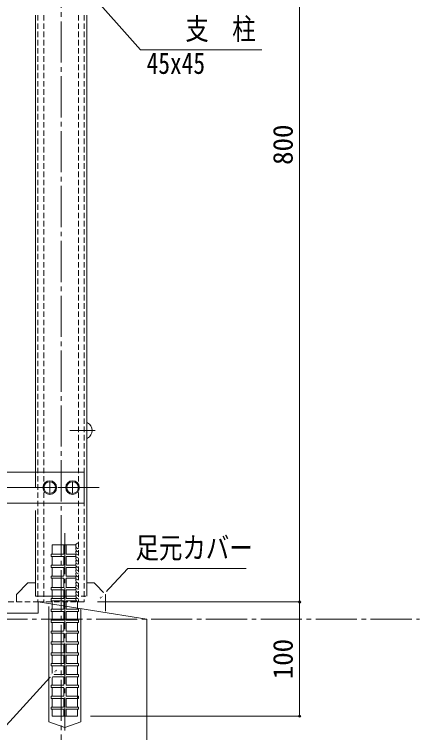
# Model space of a CAD drawing. Units: millimetres at full size. Extents: x -1601 to 1601, y -1131 to 1131.
# Drawn here: x -88 to 266, y -593 to 35 of the extents above; entities that cross this region are included whole.
import ezdxf
from ezdxf.enums import TextEntityAlignment as Align

# ---------------------------------------------------------------- set-up
doc = ezdxf.new("R2010")
doc.units = ezdxf.units.MM
doc.header["$LTSCALE"] = 4
doc.header["$PDMODE"] = 32
doc.header["$PDSIZE"] = 2
doc.linetypes.add('CHAIN2', pattern=[12, 9, -1, 1, -1])
doc.linetypes.add('DASHED1', pattern=[1.8, 1.2, -0.6])
for name, color, linetype, lineweight in [('0-0_0', 7, 'Continuous', 18), ('0-2_1手摺寸法', 3, 'Continuous', 18), ('0-4_2躯体隠れ', 6, 'DASHED1', 18), ('0-5_2躯体線', 4, 'Continuous', 9), ('0-7_3中心線', 2, 'CHAIN2', 18), ('0-B_6ﾊｯﾁﾝｸﾞ', 4, 'Continuous', 9), ('0-F_KIJUN-A', 2, 'CHAIN2', 18), ('1-3_アンカー', 4, 'DASHED1', 9)]:
    doc.layers.add(name, color=color, linetype=linetype, lineweight=lineweight)
doc.styles.add('ＭＳ ゴシック', font='')
doc.styles.get('ＭＳ ゴシック').set_extended_font_data('MS Gothic')

msp = doc.modelspace()

# ---------------------------------------------------------------- linework, layer by layer
at = {"layer": '0-0_0'}
for p, q in [((-69.735, 34.518), (-69.735, -378.773)), ((-24.735, 34.518), (-24.735, -473.727)), ((-69.735, -398.773), (-69.735, -473.727)), ((-86.362, -472.238), (-76.362, -462.238)), ((-69.735, -462.238), (-76.362, -462.238)), ((-24.735, -462.238), (-18.362, -462.238)), ((-8.362, -472.238), (-18.362, -462.238)), ((-86.362, -472.238), (-86.362, -478.773)), ((-8.362, -472.238), (-8.362, -487.043))]:
    msp.add_line(p, q, dxfattribs=at)
at = {"layer": '0-0_0', "linetype": 'CHAIN2'}
msp.add_line((-69.735, -473.727), (-24.735, -473.727), dxfattribs=at)
at = {"layer": '0-0_0'}
for points in [[(-24.735, 57.266), (22.262, 4.308), (128.296, 4.308)], [(-13.108, -475.448), (11.06, -449.597), (114.489, -449.597)], [(-51.338, -538.594), (-133.529, -628.572), (-304.084, -628.572)]]:
    msp.add_lwpolyline(points, dxfattribs=at)
at = {"layer": '0-2_1手摺寸法'}
for p, q in [((161.228, -478.773), (161.228, 321.227)), ((161.228, 316.627), (161.228, -474.173)), ((-102.235, -365.273), (-27.235, -365.273)), ((-27.235, -365.273), (-27.235, -392.273)), ((-102.235, -392.273), (-27.235, -392.273)), ((-15.485, -478.773), (161.228, -478.773)), ((-15.485, -478.773), (161.228, -478.773)), ((161.228, -578.773), (161.228, -478.773)), ((161.228, -483.373), (161.228, -574.173)), ((-21.485, -578.773), (161.228, -578.773))]:
    msp.add_line(p, q, dxfattribs=at)
for centre, start in [((-31.985, -429.671), 90), ((-31.985, -432.41), 147.231), ((-31.985, -435.15), 147.231), ((-31.985, -437.89), 147.231), ((-31.985, -440.629), 147.231), ((-31.985, -443.368), 147.231), ((-31.985, -446.108), 147.231), ((-31.985, -448.848), 147.231), ((-31.985, -451.587), 147.231), ((-31.985, -454.326), 147.231), ((-31.985, -457.066), 147.231), ((-31.985, -459.805), 147.231), ((-31.985, -462.545), 147.231), ((-31.985, -465.284), 147.231), ((-31.985, -468.024), 147.231), ((-31.985, -470.763), 147.231), ((-31.985, -473.503), 147.231), ((-31.985, -476.242), 147.231)]:
    msp.add_arc(centre, 2.531, start, 270, dxfattribs=at)
for p in [(161.228, -478.773), (161.228, -578.773)]:
    msp.add_point(p, dxfattribs=at)
at = {"layer": '0-4_2躯体隠れ'}
msp.add_line((-122.235, -478.773), (-67.235, -478.773), dxfattribs=at)
at = {"layer": '0-5_2躯体線'}
for p, q in [((-24.735, -335.523), (-24.735, -322.023)), ((-24.235, -322.023), (-24.735, -322.023)), ((-39.675, -328.773), (-17.419, -328.773)), ((-24.235, -335.523), (-24.735, -335.523)), ((-54.985, -428.773), (-34.351, -428.773)), ((-54.985, -428.773), (-54.985, -437.141)), ((-44.985, -436.941), (-44.985, -428.773)), ((-42.985, -428.773), (-42.985, -436.941)), ((-55.985, -437.341), (-55.985, -438.941)), ((-55.785, -437.141), (-45.185, -437.141)), ((-55.785, -439.141), (-45.185, -439.141)), ((-54.985, -439.141), (-54.985, -446.641)), ((-44.985, -446.441), (-44.985, -439.341)), ((-42.985, -439.341), (-42.985, -446.441)), ((-42.785, -437.141), (-34.402, -437.141)), ((-42.785, -439.141), (-34.184, -439.141)), ((-55.985, -446.841), (-55.985, -448.441)), ((-55.785, -446.641), (-45.185, -446.641)), ((-55.785, -448.641), (-45.185, -448.641)), ((-54.985, -448.641), (-54.985, -456.141)), ((-44.985, -455.941), (-44.985, -448.841)), ((-42.985, -448.841), (-42.985, -455.941)), ((-42.785, -446.641), (-34.459, -446.641)), ((-42.785, -448.641), (-34.507, -448.641)), ((-55.985, -456.341), (-55.985, -457.941)), ((-55.785, -456.141), (-45.185, -456.141)), ((-55.785, -458.141), (-45.185, -458.141)), ((-54.985, -458.141), (-54.985, -466.273)), ((-44.985, -466.073), (-44.985, -458.341)), ((-42.985, -466.073), (-42.985, -458.341)), ((-42.785, -456.141), (-34.34, -456.141)), ((-42.785, -458.141), (-34.276, -458.141)), ((-55.985, -466.473), (-55.985, -468.073)), ((-55.785, -466.273), (-45.185, -466.273)), ((-55.785, -468.273), (-45.185, -468.273)), ((-54.985, -468.273), (-54.985, -475.773)), ((-44.985, -475.573), (-44.985, -468.473)), ((-42.985, -468.473), (-42.985, -475.573)), ((-42.785, -466.273), (-34.314, -466.273)), ((-42.785, -468.273), (-34.503, -468.273)), ((-55.985, -475.973), (-55.985, -477.573)), ((-55.785, -475.773), (-45.185, -475.773)), ((-42.785, -475.773), (-34.472, -475.773)), ((-67.235, -478.773), (27.765, -493.773)), ((-67.235, -478.773), (-67.235, -488.773)), ((-57.985, -482.784), (-57.985, -583.677)), ((-55.785, -477.773), (-45.185, -477.773)), ((-54.985, -477.773), (-54.985, -485.273)), ((-44.985, -477.973), (-44.985, -485.073)), ((-42.985, -477.973), (-42.985, -485.073)), ((-42.785, -477.773), (-34, -477.773)), ((-32.985, -478.773), (-32.985, -485.273)), ((-112.235, -488.773), (-67.235, -488.773)), ((-55.985, -485.473), (-55.985, -487.073)), ((-55.785, -485.273), (-45.185, -485.273)), ((-55.785, -487.273), (-45.185, -487.273)), ((-54.985, -487.273), (-54.985, -494.773)), ((-44.985, -487.473), (-44.985, -494.573)), ((-42.985, -487.473), (-42.985, -494.573)), ((-42.785, -485.273), (-32.185, -485.273)), ((-42.785, -487.273), (-32.185, -487.273)), ((-32.985, -487.273), (-32.985, -494.773)), ((-31.985, -485.473), (-31.985, -487.073)), ((-29.985, -484.874), (-29.985, -583.677)), ((-55.985, -494.973), (-55.985, -496.573)), ((-55.785, -494.773), (-45.185, -494.773)), ((-42.785, -494.773), (-32.185, -494.773)), ((-31.985, -494.973), (-31.985, -496.573)), ((27.765, -678.773), (27.765, -493.773)), ((-55.785, -496.773), (-45.185, -496.773)), ((-54.985, -496.773), (-54.985, -504.273)), ((-44.985, -496.973), (-44.985, -504.073)), ((-42.985, -496.973), (-42.985, -504.073)), ((-42.785, -496.773), (-32.185, -496.773)), ((-32.985, -496.773), (-32.985, -504.273)), ((-55.985, -504.473), (-55.985, -506.073)), ((-55.785, -504.273), (-45.185, -504.273)), ((-55.785, -506.273), (-45.185, -506.273)), ((-54.985, -506.273), (-54.985, -513.773)), ((-44.985, -506.473), (-44.985, -513.573)), ((-42.985, -506.473), (-42.985, -513.573)), ((-42.785, -504.273), (-32.185, -504.273)), ((-42.785, -506.273), (-32.185, -506.273)), ((-32.985, -506.273), (-32.985, -513.773)), ((-31.985, -504.473), (-31.985, -506.073)), ((-55.985, -513.973), (-55.985, -515.573)), ((-55.785, -513.773), (-45.185, -513.773)), ((-42.785, -513.773), (-32.185, -513.773)), ((-31.985, -513.973), (-31.985, -515.573)), ((-55.785, -515.773), (-45.185, -515.773)), ((-54.985, -515.773), (-54.985, -523.273)), ((-44.985, -515.973), (-44.985, -523.073)), ((-42.985, -515.973), (-42.985, -523.073)), ((-42.785, -515.773), (-32.185, -515.773)), ((-32.985, -515.773), (-32.985, -523.273)), ((-55.985, -523.473), (-55.985, -525.073)), ((-55.785, -523.273), (-45.185, -523.273)), ((-55.785, -525.273), (-45.185, -525.273)), ((-54.985, -525.273), (-54.985, -532.773)), ((-44.985, -525.473), (-44.985, -532.573)), ((-42.985, -525.473), (-42.985, -532.573)), ((-42.785, -523.273), (-32.185, -523.273)), ((-42.785, -525.273), (-32.185, -525.273)), ((-32.985, -525.273), (-32.985, -532.773)), ((-31.985, -523.473), (-31.985, -525.073)), ((-55.985, -532.973), (-55.985, -534.573)), ((-55.785, -532.773), (-45.185, -532.773)), ((-42.785, -532.773), (-32.185, -532.773)), ((-31.985, -532.973), (-31.985, -534.573)), ((-55.785, -534.773), (-45.185, -534.773)), ((-54.985, -534.773), (-54.985, -542.273)), ((-44.985, -534.973), (-44.985, -542.073)), ((-42.985, -534.973), (-42.985, -542.073)), ((-42.785, -534.773), (-32.185, -534.773)), ((-32.985, -534.773), (-32.985, -542.273)), ((-55.985, -542.473), (-55.985, -544.073)), ((-55.785, -542.273), (-45.185, -542.273)), ((-55.785, -544.273), (-45.185, -544.273)), ((-54.985, -544.273), (-54.985, -551.773)), ((-44.985, -544.473), (-44.985, -551.573)), ((-42.985, -544.473), (-42.985, -551.573)), ((-42.785, -542.273), (-32.185, -542.273)), ((-42.785, -544.273), (-32.185, -544.273)), ((-32.985, -544.273), (-32.985, -551.773)), ((-31.985, -542.473), (-31.985, -544.073)), ((-55.985, -551.973), (-55.985, -553.573)), ((-55.785, -551.773), (-45.185, -551.773)), ((-42.785, -551.773), (-32.185, -551.773)), ((-31.985, -551.973), (-31.985, -553.573)), ((-55.785, -553.773), (-45.185, -553.773)), ((-54.985, -553.773), (-54.985, -561.273)), ((-44.985, -553.973), (-44.985, -561.073)), ((-42.985, -553.973), (-42.985, -561.073)), ((-42.785, -553.773), (-32.185, -553.773)), ((-32.985, -553.773), (-32.985, -570.773)), ((-55.985, -561.473), (-55.985, -563.073)), ((-55.785, -561.273), (-45.185, -561.273)), ((-55.785, -563.273), (-45.185, -563.273)), ((-54.985, -563.273), (-54.985, -570.773)), ((-44.985, -563.473), (-44.985, -570.573)), ((-42.985, -563.473), (-42.985, -570.573)), ((-42.785, -561.273), (-32.185, -561.273)), ((-42.785, -563.273), (-32.185, -563.273)), ((-31.985, -561.473), (-31.985, -563.073)), ((-55.985, -570.973), (-55.985, -572.573)), ((-55.785, -570.773), (-45.185, -570.773)), ((-42.785, -570.773), (-32.185, -570.773)), ((-31.985, -570.973), (-31.985, -572.573)), ((-55.785, -572.773), (-45.185, -572.773)), ((-54.985, -572.773), (-54.985, -578.773)), ((-44.985, -572.973), (-44.985, -578.773)), ((-42.985, -572.973), (-42.985, -578.773)), ((-42.785, -572.773), (-32.185, -572.773)), ((-32.985, -572.773), (-32.985, -578.773)), ((-43.985, -588.773), (-57.985, -583.677)), ((-54.985, -578.773), (-32.985, -578.773)), ((-43.985, -588.773), (-29.985, -583.677))]:
    msp.add_line(p, q, dxfattribs=at)
for centre, radius, start, end in [((-27.93, -328.773), 7.695, 298.699, 61.301), ((-55.785, -437.341), 0.2, 90, 180), ((-55.785, -438.941), 0.2, 180, 270), ((-45.185, -436.941), 0.2, 270, 0), ((-45.185, -439.341), 0.2, 0, 90), ((-42.785, -436.941), 0.2, 180, 270), ((-42.785, -439.341), 0.2, 90, 180), ((-55.785, -446.841), 0.2, 90, 180), ((-55.785, -448.441), 0.2, 180, 270), ((-45.185, -446.441), 0.2, 270, 0), ((-45.185, -448.841), 0.2, 0, 90), ((-42.785, -446.441), 0.2, 180, 270), ((-42.785, -448.841), 0.2, 90, 180), ((-55.785, -456.341), 0.2, 90, 180), ((-55.785, -457.941), 0.2, 180, 270), ((-45.185, -455.941), 0.2, 270, 0), ((-45.185, -458.341), 0.2, 0, 90), ((-42.785, -455.941), 0.2, 180, 270), ((-42.785, -458.341), 0.2, 90, 180), ((-55.785, -466.473), 0.2, 90, 180), ((-55.785, -468.073), 0.2, 180, 270), ((-45.185, -466.073), 0.2, 270, 0), ((-45.185, -468.473), 0.2, 0, 90), ((-42.785, -466.073), 0.2, 180, 270), ((-42.785, -468.473), 0.2, 90, 180), ((-55.785, -475.973), 0.2, 90, 180), ((-55.785, -477.573), 0.2, 180, 270), ((-45.185, -475.573), 0.2, 270, 0), ((-42.785, -475.573), 0.2, 180, 270), ((-45.185, -477.973), 0.2, 0, 90), ((-42.785, -477.973), 0.2, 90, 180), ((-55.785, -485.473), 0.2, 90, 180), ((-55.785, -487.073), 0.2, 180, 270), ((-45.185, -485.073), 0.2, 270, 0), ((-45.185, -487.473), 0.2, 0, 90), ((-42.785, -485.073), 0.2, 180, 270), ((-42.785, -487.473), 0.2, 90, 180), ((-32.185, -485.473), 0.2, 0, 90), ((-32.185, -487.073), 0.2, 270, 0), ((-55.785, -494.973), 0.2, 90, 180), ((-45.185, -494.573), 0.2, 270, 0), ((-42.785, -494.573), 0.2, 180, 270), ((-32.185, -494.973), 0.2, 0, 90), ((-55.785, -496.573), 0.2, 180, 270), ((-45.185, -496.973), 0.2, 0, 90), ((-42.785, -496.973), 0.2, 90, 180), ((-32.185, -496.573), 0.2, 270, 0), ((-55.785, -504.473), 0.2, 90, 180), ((-55.785, -506.073), 0.2, 180, 270), ((-45.185, -504.073), 0.2, 270, 0), ((-45.185, -506.473), 0.2, 0, 90), ((-42.785, -504.073), 0.2, 180, 270), ((-42.785, -506.473), 0.2, 90, 180), ((-32.185, -504.473), 0.2, 0, 90), ((-32.185, -506.073), 0.2, 270, 0), ((-55.785, -513.973), 0.2, 90, 180), ((-45.185, -513.573), 0.2, 270, 0), ((-42.785, -513.573), 0.2, 180, 270), ((-32.185, -513.973), 0.2, 0, 90), ((-55.785, -515.573), 0.2, 180, 270), ((-45.185, -515.973), 0.2, 0, 90), ((-42.785, -515.973), 0.2, 90, 180), ((-32.185, -515.573), 0.2, 270, 0), ((-55.785, -523.473), 0.2, 90, 180), ((-55.785, -525.073), 0.2, 180, 270), ((-45.185, -523.073), 0.2, 270, 0), ((-45.185, -525.473), 0.2, 0, 90), ((-42.785, -523.073), 0.2, 180, 270), ((-42.785, -525.473), 0.2, 90, 180), ((-32.185, -523.473), 0.2, 0, 90), ((-32.185, -525.073), 0.2, 270, 0), ((-55.785, -532.973), 0.2, 90, 180), ((-45.185, -532.573), 0.2, 270, 0), ((-42.785, -532.573), 0.2, 180, 270), ((-32.185, -532.973), 0.2, 0, 90), ((-55.785, -534.573), 0.2, 180, 270), ((-45.185, -534.973), 0.2, 0, 90), ((-42.785, -534.973), 0.2, 90, 180), ((-32.185, -534.573), 0.2, 270, 0), ((-55.785, -542.473), 0.2, 90, 180), ((-55.785, -544.073), 0.2, 180, 270), ((-45.185, -542.073), 0.2, 270, 0), ((-45.185, -544.473), 0.2, 0, 90), ((-42.785, -542.073), 0.2, 180, 270), ((-42.785, -544.473), 0.2, 90, 180), ((-32.185, -542.473), 0.2, 0, 90), ((-32.185, -544.073), 0.2, 270, 0), ((-55.785, -551.973), 0.2, 90, 180), ((-45.185, -551.573), 0.2, 270, 0), ((-42.785, -551.573), 0.2, 180, 270), ((-32.185, -551.973), 0.2, 0, 90), ((-55.785, -553.573), 0.2, 180, 270), ((-45.185, -553.973), 0.2, 0, 90), ((-42.785, -553.973), 0.2, 90, 180), ((-32.185, -553.573), 0.2, 270, 0), ((-55.785, -561.473), 0.2, 90, 180), ((-55.785, -563.073), 0.2, 180, 270), ((-45.185, -561.073), 0.2, 270, 0), ((-45.185, -563.473), 0.2, 0, 90), ((-42.785, -561.073), 0.2, 180, 270), ((-42.785, -563.473), 0.2, 90, 180), ((-32.185, -561.473), 0.2, 0, 90), ((-32.185, -563.073), 0.2, 270, 0), ((-55.785, -570.973), 0.2, 90, 180), ((-45.185, -570.573), 0.2, 270, 0), ((-42.785, -570.573), 0.2, 180, 270), ((-32.185, -570.973), 0.2, 0, 90), ((-55.785, -572.573), 0.2, 180, 270), ((-45.185, -572.973), 0.2, 0, 90), ((-42.785, -572.973), 0.2, 90, 180), ((-32.185, -572.573), 0.2, 270, 0)]:
    msp.add_arc(centre, radius, start, end, dxfattribs=at)
at = {"layer": '0-7_3中心線'}
for p, q in [((-47.235, 653.076), (-47.235, -891.897)), ((-14.074, -378.773), (-105.354, -378.773)), ((-43.985, -418.533), (-43.985, -591.172))]:
    msp.add_line(p, q, dxfattribs=at)
at = {"layer": '0-B_6ﾊｯﾁﾝｸﾞ'}
for p, q in [((-57.235, -373.673), (-57.235, -383.873)), ((-37.235, -373.673), (-37.235, -383.873)), ((-62.335, -378.773), (-52.135, -378.773)), ((-42.335, -378.773), (-32.135, -378.773))]:
    msp.add_line(p, q, dxfattribs=at)
for centre, radius in [((-57.235, -378.773), 6), ((-57.235, -378.773), 5.1), ((-37.235, -378.773), 6), ((-37.235, -378.773), 5.1)]:
    msp.add_circle(centre, radius, dxfattribs=at)
at = {"layer": '0-F_KIJUN-A'}
msp.add_line((-1360.66, -493.773), (266.192, -493.773), dxfattribs=at)
at = {"layer": '1-3_アンカー'}
for p, q in [((-67.485, 34.518), (-67.485, -478.773)), ((-62.485, 34.518), (-62.485, -478.773)), ((-31.985, 34.518), (-31.985, -478.773)), ((-26.985, 34.518), (-26.985, -478.773)), ((-26.985, -478.773), (-67.485, -478.773))]:
    msp.add_line(p, q, dxfattribs=at)

# ---------------------------------------------------------------- texts
at = {"layer": '0-0_0', "style": 'ＭＳ ゴシック', "width": 0.8}
for s, p in [('支\u3000柱', (61.37, 7.451)), ('45x45', (27.494, -22.482)), ('足元カバー', (17.782, -446.454))]:
    msp.add_text(s, height=18.77, dxfattribs=at).set_placement(p, align=Align.BOTTOM_LEFT)
at = {"layer": '0-2_1手摺寸法', "style": 'ＭＳ ゴシック'}
for s, p in [('800', (160.409, -96.437)), ('100', (160.409, -546.437))]:
    msp.add_text(s, height=17.27, rotation=90, dxfattribs=at).set_placement(p, align=Align.BOTTOM_LEFT)

# ---------------------------------------------------------------- next in the draw order: wipeouts: each hides what was drawn before it
for points in [[(-8.742, -468.744), (-6.713, -470.641), (-13.108, -475.448), (-13.108, -475.448)], [(-55.626, -545.348), (-57.677, -543.474), (-51.338, -538.594), (-51.338, -538.594)]]:
    msp.add_wipeout(points)

doc.saveas('drawing.dxf')
